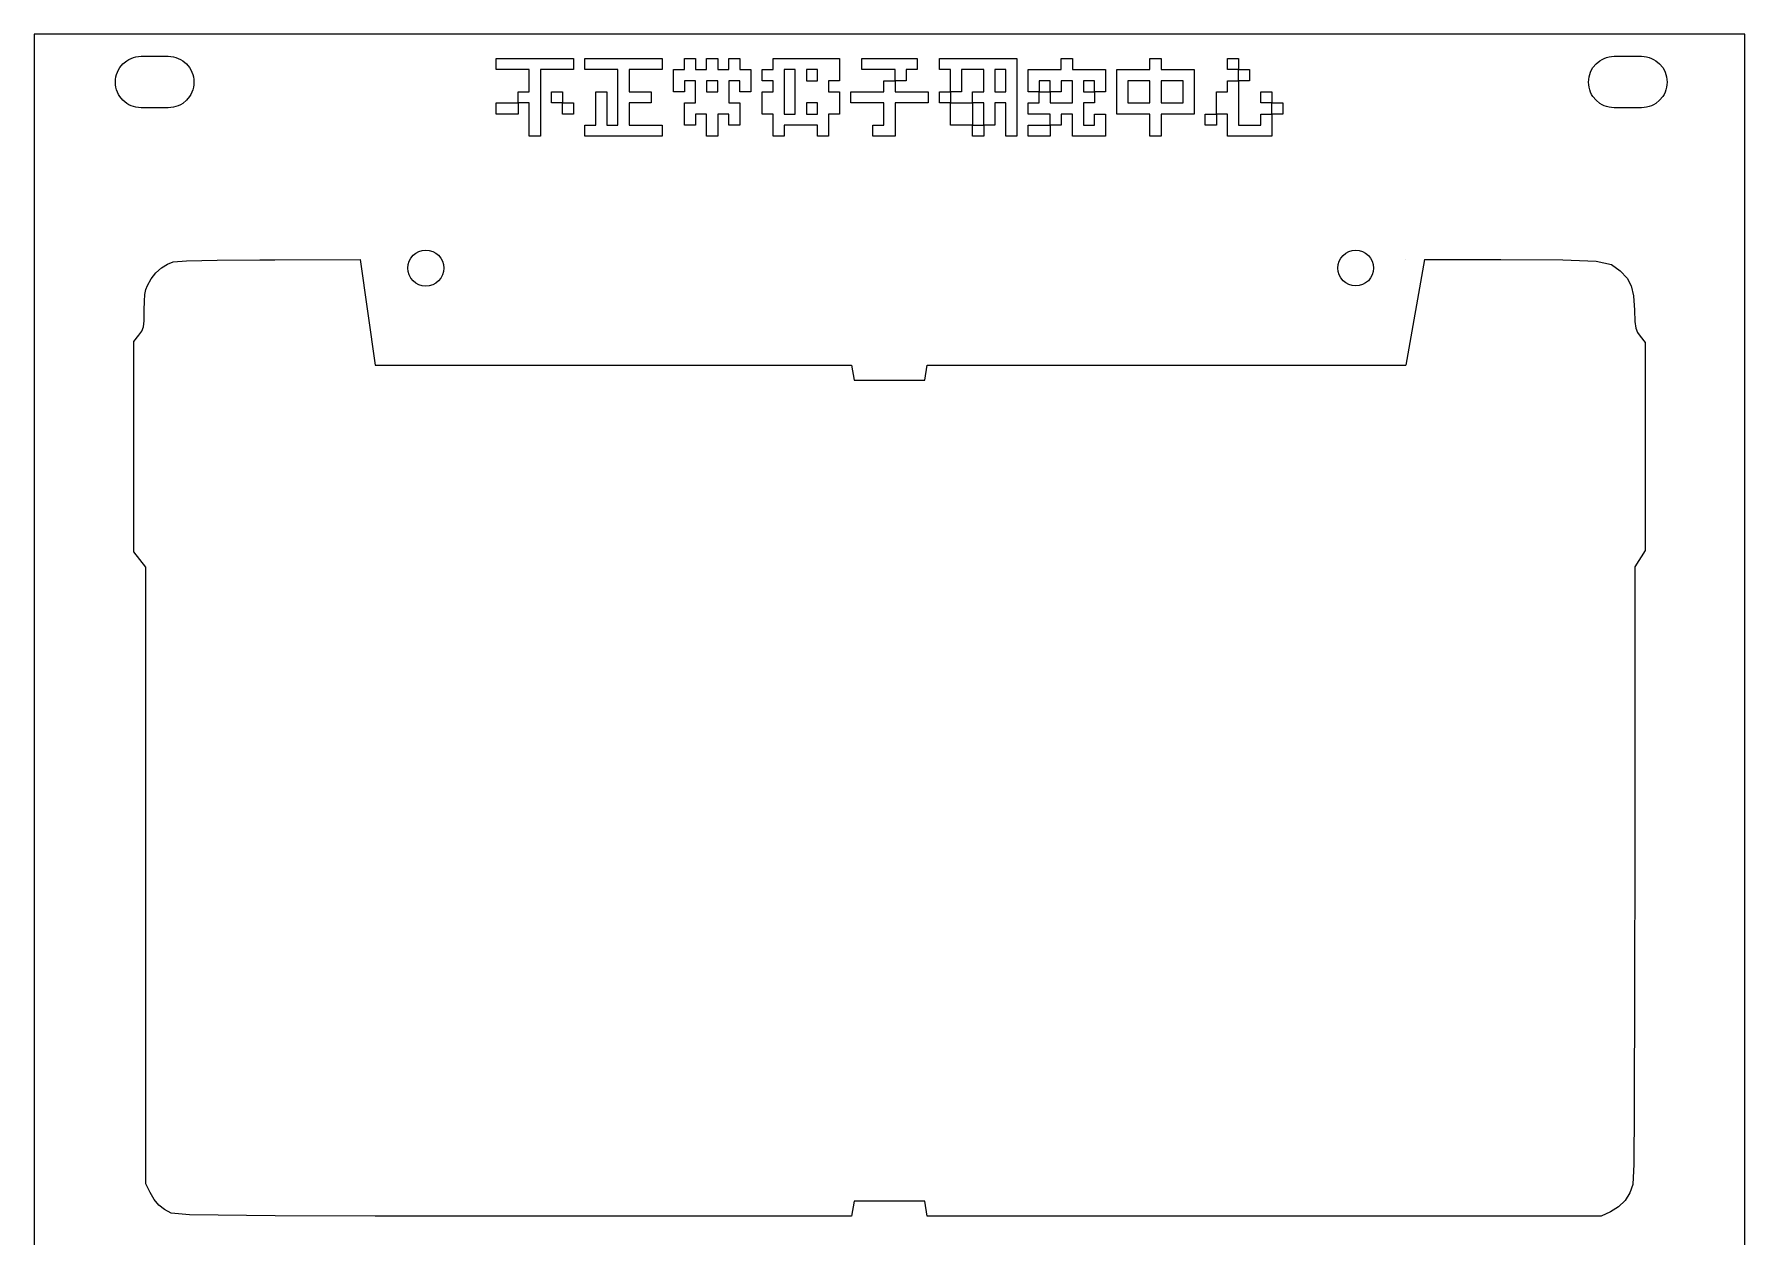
# Model space of a CAD drawing. Extents: x 3 to 110, y 3 to 131.
# Drawn here: x 3 to 110.3, y 55.8 to 131.2 of the extents above; entities that cross this region are included whole.
import ezdxf

# ---------------------------------------------------------------- set-up
doc = ezdxf.new("R2010")
doc.units = 0
doc.layers.add('engravings', color=7, linetype='CONTINUOUS')
doc.layers.add('Layer_1', color=7, linetype='CONTINUOUS')

msp = doc.modelspace()

# ---------------------------------------------------------------- linework, layer by layer
at = {"layer": 'engravings', "color": 1}
for p, q in [((32.012463, 129.0137), (32.012463, 129.708913)), ((32.012463, 129.708913), (36.878987, 129.708913)), ((34.098113, 129.0137), (32.012463, 129.0137)), ((34.098113, 127.623263), (34.098113, 129.0137)), ((36.878987, 129.0137), (34.793337, 129.0137)), ((34.793337, 129.0137), (34.793337, 124.842389)), ((36.878987, 129.708913), (36.878987, 129.0137)), ((37.5742, 129.0137), (37.5742, 129.708913)), ((37.5742, 129.708913), (42.440735, 129.708913)), ((39.659861, 129.0137), (37.5742, 129.0137)), ((39.659861, 125.537613), (39.659861, 129.0137)), ((42.440735, 129.0137), (40.355074, 129.0137)), ((40.355074, 129.0137), (40.355074, 127.623263)), ((42.440735, 129.708913), (42.440735, 129.0137)), ((43.135948, 127.623263), (43.135948, 129.0137)), ((43.135948, 129.0137), (43.831161, 129.0137)), ((43.831161, 129.0137), (43.831161, 129.708913)), ((43.831161, 129.708913), (44.526385, 129.708913)), ((44.526385, 129.708913), (44.526385, 129.0137)), ((44.526385, 129.0137), (45.221598, 129.0137)), ((45.221598, 129.0137), (45.221598, 129.708913)), ((45.221598, 129.708913), (45.916822, 129.708913)), ((45.916822, 129.708913), (45.916822, 129.0137)), ((45.916822, 129.0137), (46.612035, 129.0137)), ((46.612035, 129.0137), (46.612035, 129.708913)), ((46.612035, 129.708913), (47.307259, 129.708913)), ((47.307259, 129.708913), (47.307259, 129.0137)), ((47.307259, 129.0137), (48.002472, 129.0137)), ((48.002472, 129.0137), (48.002472, 127.623263)), ((48.697685, 128.318487), (48.697685, 129.0137)), ((48.697685, 129.0137), (49.392909, 129.0137)), ((49.392909, 129.0137), (49.392909, 129.708913)), ((49.392909, 129.708913), (53.56422, 129.708913)), ((50.783346, 129.0137), (50.088122, 129.0137)), ((50.088122, 129.0137), (50.088122, 126.232826)), ((50.783346, 126.232826), (50.783346, 129.0137)), ((52.173783, 129.0137), (51.478559, 129.0137)), ((51.478559, 129.0137), (51.478559, 128.318487)), ((52.173783, 128.318487), (52.173783, 129.0137)), ((53.56422, 129.708913), (53.56422, 128.318487)), ((54.954657, 129.0137), (54.954657, 129.708913)), ((54.954657, 129.708913), (58.430744, 129.708913)), ((57.040307, 129.0137), (54.954657, 129.0137)), ((57.040307, 128.318487), (57.040307, 129.0137)), ((58.430744, 129.0137), (57.73552, 129.0137)), ((57.73552, 129.0137), (57.73552, 128.318487)), ((58.430744, 129.708913), (58.430744, 129.0137)), ((59.821181, 129.0137), (59.821181, 129.708913)), ((59.821181, 129.708913), (64.687705, 129.708913)), ((60.516394, 129.0137), (59.821181, 129.0137)), ((60.516394, 127.623263), (60.516394, 129.0137)), ((62.602044, 129.0137), (61.211618, 129.0137)), ((61.211618, 129.0137), (61.211618, 127.623263)), ((62.602044, 127.623263), (62.602044, 129.0137)), ((63.992481, 129.0137), (63.297268, 129.0137)), ((63.297268, 129.0137), (63.297268, 127.623263)), ((63.992481, 127.623263), (63.992481, 129.0137)), ((64.687705, 129.708913), (64.687705, 124.842389)), ((65.382918, 127.623263), (65.382918, 129.0137)), ((65.382918, 129.0137), (67.468568, 129.0137)), ((67.468568, 129.0137), (67.468568, 129.708913)), ((67.468568, 129.708913), (68.163792, 129.708913)), ((68.163792, 129.708913), (68.163792, 129.0137)), ((68.163792, 129.0137), (70.249442, 129.0137)), ((70.249442, 129.0137), (70.249442, 127.623263)), ((70.944666, 126.232826), (70.944666, 129.0137)), ((70.944666, 129.0137), (73.030316, 129.0137)), ((73.030316, 129.0137), (73.030316, 129.708913)), ((73.030316, 129.708913), (73.725529, 129.708913)), ((73.725529, 129.708913), (73.725529, 129.0137)), ((73.725529, 129.0137), (75.81119, 129.0137)), ((75.81119, 129.0137), (75.81119, 126.232826)), ((77.89684, 129.0137), (77.89684, 129.708913)), ((77.89684, 129.708913), (78.592064, 129.708913)), ((78.592064, 129.0137), (77.89684, 129.0137)), ((78.592064, 129.708913), (78.592064, 129.0137)), ((78.592064, 128.318487), (78.592064, 129.0137)), ((78.592064, 129.0137), (79.287277, 129.0137)), ((79.287277, 129.0137), (79.287277, 128.318487)), ((44.526385, 128.318487), (43.831161, 128.318487)), ((43.831161, 128.318487), (43.831161, 127.623263)), ((44.526385, 126.92805), (44.526385, 128.318487)), ((45.916822, 128.318487), (45.221598, 128.318487)), ((45.221598, 128.318487), (45.221598, 127.623263)), ((45.916822, 127.623263), (45.916822, 128.318487)), ((47.307259, 128.318487), (46.612035, 128.318487)), ((46.612035, 128.318487), (46.612035, 126.92805)), ((47.307259, 127.623263), (47.307259, 128.318487)), ((49.392909, 128.318487), (48.697685, 128.318487)), ((49.392909, 127.623263), (49.392909, 128.318487)), ((51.478559, 128.318487), (52.173783, 128.318487)), ((53.56422, 128.318487), (52.868996, 128.318487)), ((52.868996, 128.318487), (52.868996, 127.623263)), ((56.345083, 127.623263), (56.345083, 128.318487)), ((56.345083, 128.318487), (57.040307, 128.318487)), ((57.040307, 128.318487), (57.040307, 127.623263)), ((57.73552, 128.318487), (57.040307, 128.318487)), ((66.773355, 128.318487), (66.078142, 128.318487)), ((66.078142, 128.318487), (66.078142, 127.623263)), ((66.773355, 127.623263), (66.773355, 128.318487)), ((68.163792, 128.318487), (67.468568, 128.318487)), ((67.468568, 128.318487), (67.468568, 127.623263)), ((68.163792, 126.92805), (68.163792, 128.318487)), ((69.554229, 128.318487), (68.859005, 128.318487)), ((68.859005, 128.318487), (68.859005, 127.623263)), ((69.554229, 127.623263), (69.554229, 128.318487)), ((73.030316, 128.318487), (71.639879, 128.318487)), ((71.639879, 128.318487), (71.639879, 126.92805)), ((73.030316, 126.92805), (73.030316, 128.318487)), ((75.115966, 128.318487), (73.725529, 128.318487)), ((73.725529, 128.318487), (73.725529, 126.92805)), ((75.115966, 126.92805), (75.115966, 128.318487)), ((77.89684, 127.623263), (77.89684, 128.318487)), ((77.89684, 128.318487), (78.592064, 128.318487)), ((79.287277, 128.318487), (78.592064, 128.318487)), ((78.592064, 128.318487), (78.592064, 125.537613)), ((32.012463, 126.232826), (32.012463, 126.92805)), ((32.012463, 126.92805), (33.4029, 126.92805)), ((33.4029, 126.92805), (33.4029, 127.623263)), ((33.4029, 127.623263), (34.098113, 127.623263)), ((33.4029, 126.92805), (33.4029, 126.232826)), ((34.098113, 126.92805), (33.4029, 126.92805)), ((34.098113, 124.842389), (34.098113, 126.92805)), ((35.48855, 126.92805), (35.48855, 127.623263)), ((35.48855, 127.623263), (36.183774, 127.623263)), ((36.183774, 126.92805), (35.48855, 126.92805)), ((36.183774, 127.623263), (36.183774, 126.92805)), ((36.183774, 126.232826), (36.183774, 126.92805)), ((36.183774, 126.92805), (36.878987, 126.92805)), ((36.878987, 126.92805), (36.878987, 126.232826)), ((38.269424, 125.537613), (38.269424, 127.623263)), ((38.269424, 127.623263), (38.964637, 127.623263)), ((38.964637, 127.623263), (38.964637, 125.537613)), ((40.355074, 127.623263), (41.745511, 127.623263)), ((41.745511, 126.92805), (40.355074, 126.92805)), ((40.355074, 126.92805), (40.355074, 125.537613)), ((41.745511, 127.623263), (41.745511, 126.92805)), ((43.831161, 127.623263), (43.135948, 127.623263)), ((43.831161, 125.537613), (43.831161, 126.92805)), ((43.831161, 126.92805), (44.526385, 126.92805)), ((45.221598, 127.623263), (45.916822, 127.623263)), ((46.612035, 126.92805), (47.307259, 126.92805)), ((48.002472, 127.623263), (47.307259, 127.623263)), ((47.307259, 126.92805), (47.307259, 125.537613)), ((48.697685, 126.232826), (48.697685, 127.623263)), ((48.697685, 127.623263), (49.392909, 127.623263)), ((52.173783, 126.92805), (51.478559, 126.92805)), ((51.478559, 126.92805), (51.478559, 126.232826)), ((52.173783, 126.232826), (52.173783, 126.92805)), ((52.868996, 127.623263), (53.56422, 127.623263)), ((53.56422, 127.623263), (53.56422, 126.232826)), ((54.259433, 126.92805), (54.259433, 127.623263)), ((54.259433, 127.623263), (56.345083, 127.623263)), ((56.345083, 126.92805), (54.259433, 126.92805)), ((56.345083, 125.537613), (56.345083, 126.92805)), ((57.040307, 127.623263), (59.125957, 127.623263)), ((59.125957, 126.92805), (57.040307, 126.92805)), ((57.040307, 126.92805), (57.040307, 124.842389)), ((59.125957, 127.623263), (59.125957, 126.92805)), ((59.821181, 126.92805), (59.821181, 127.623263)), ((59.821181, 127.623263), (60.516394, 127.623263)), ((60.516394, 126.92805), (59.821181, 126.92805)), ((60.516394, 127.623263), (60.516394, 126.92805)), ((61.211618, 127.623263), (60.516394, 127.623263)), ((60.516394, 125.537613), (60.516394, 126.92805)), ((60.516394, 126.92805), (61.906831, 126.92805)), ((61.906831, 126.92805), (61.906831, 127.623263)), ((61.906831, 127.623263), (62.602044, 127.623263)), ((62.602044, 126.92805), (61.906831, 126.92805)), ((61.906831, 126.92805), (61.906831, 125.537613)), ((62.602044, 125.537613), (62.602044, 126.92805)), ((63.297268, 127.623263), (63.992481, 127.623263)), ((63.992481, 126.92805), (63.297268, 126.92805)), ((63.297268, 126.92805), (63.297268, 125.537613)), ((63.992481, 124.842389), (63.992481, 126.92805)), ((66.078142, 127.623263), (65.382918, 127.623263)), ((65.382918, 126.232826), (65.382918, 126.92805)), ((65.382918, 126.92805), (66.078142, 126.92805)), ((66.078142, 126.92805), (66.078142, 127.623263)), ((66.078142, 127.623263), (66.773355, 127.623263)), ((67.468568, 127.623263), (66.773355, 127.623263)), ((66.773355, 127.623263), (66.773355, 126.92805)), ((66.773355, 126.92805), (68.163792, 126.92805)), ((68.859005, 127.623263), (69.554229, 127.623263)), ((69.554229, 126.92805), (68.859005, 126.92805)), ((68.859005, 126.92805), (68.859005, 125.537613)), ((70.249442, 127.623263), (69.554229, 127.623263)), ((69.554229, 127.623263), (69.554229, 126.92805)), ((71.639879, 126.92805), (73.030316, 126.92805)), ((73.725529, 126.92805), (75.115966, 126.92805)), ((77.201627, 126.232826), (77.201627, 127.623263)), ((77.201627, 127.623263), (77.89684, 127.623263)), ((79.98249, 126.92805), (79.98249, 127.623263)), ((79.98249, 127.623263), (80.677714, 127.623263)), ((80.677714, 126.92805), (79.98249, 126.92805)), ((80.677714, 127.623263), (80.677714, 126.92805)), ((80.677714, 126.232826), (80.677714, 126.92805)), ((80.677714, 126.92805), (81.372927, 126.92805)), ((81.372927, 126.92805), (81.372927, 126.232826)), ((33.4029, 126.232826), (32.012463, 126.232826)), ((36.878987, 126.232826), (36.183774, 126.232826)), ((45.221598, 126.232826), (44.526385, 126.232826)), ((44.526385, 126.232826), (44.526385, 125.537613)), ((45.221598, 124.842389), (45.221598, 126.232826)), ((46.612035, 126.232826), (45.916822, 126.232826)), ((45.916822, 126.232826), (45.916822, 124.842389)), ((46.612035, 125.537613), (46.612035, 126.232826)), ((49.392909, 126.232826), (48.697685, 126.232826)), ((49.392909, 124.842389), (49.392909, 126.232826)), ((50.088122, 126.232826), (50.783346, 126.232826)), ((51.478559, 126.232826), (52.173783, 126.232826)), ((53.56422, 126.232826), (52.868996, 126.232826)), ((52.868996, 126.232826), (52.868996, 124.842389)), ((66.773355, 126.232826), (65.382918, 126.232826)), ((66.773355, 125.537613), (66.773355, 126.232826)), ((68.163792, 126.232826), (67.468568, 126.232826)), ((67.468568, 126.232826), (67.468568, 125.537613)), ((68.163792, 124.842389), (68.163792, 126.232826)), ((69.554229, 125.537613), (69.554229, 126.232826)), ((69.554229, 126.232826), (70.249442, 126.232826)), ((70.249442, 126.232826), (70.249442, 124.842389)), ((73.030316, 126.232826), (70.944666, 126.232826)), ((73.030316, 124.842389), (73.030316, 126.232826)), ((75.81119, 126.232826), (73.725529, 126.232826)), ((73.725529, 126.232826), (73.725529, 124.842389)), ((76.506403, 125.537613), (76.506403, 126.232826)), ((76.506403, 126.232826), (77.201627, 126.232826)), ((77.201627, 126.232826), (77.201627, 125.537613)), ((77.89684, 126.232826), (77.201627, 126.232826)), ((77.89684, 124.842389), (77.89684, 126.232826)), ((79.98249, 125.537613), (79.98249, 126.232826)), ((79.98249, 126.232826), (80.677714, 126.232826)), ((80.677714, 126.232826), (80.677714, 124.842389)), ((81.372927, 126.232826), (80.677714, 126.232826)), ((34.793337, 124.842389), (34.098113, 124.842389)), ((37.5742, 125.537613), (38.269424, 125.537613)), ((37.5742, 124.842389), (37.5742, 125.537613)), ((42.440735, 124.842389), (37.5742, 124.842389)), ((38.964637, 125.537613), (39.659861, 125.537613)), ((40.355074, 125.537613), (42.440735, 125.537613)), ((42.440735, 125.537613), (42.440735, 124.842389)), ((44.526385, 125.537613), (43.831161, 125.537613)), ((45.916822, 124.842389), (45.221598, 124.842389)), ((47.307259, 125.537613), (46.612035, 125.537613)), ((50.088122, 124.842389), (49.392909, 124.842389)), ((52.173783, 125.537613), (50.088122, 125.537613)), ((50.088122, 125.537613), (50.088122, 124.842389)), ((52.173783, 124.842389), (52.173783, 125.537613)), ((52.868996, 124.842389), (52.173783, 124.842389)), ((55.64987, 124.842389), (55.64987, 125.537613)), ((55.64987, 125.537613), (56.345083, 125.537613)), ((57.040307, 124.842389), (55.64987, 124.842389)), ((61.906831, 125.537613), (60.516394, 125.537613)), ((61.906831, 125.537613), (62.602044, 125.537613)), ((61.906831, 124.842389), (61.906831, 125.537613)), ((62.602044, 124.842389), (61.906831, 124.842389)), ((63.297268, 125.537613), (62.602044, 125.537613)), ((62.602044, 125.537613), (62.602044, 124.842389)), ((64.687705, 124.842389), (63.992481, 124.842389)), ((65.382918, 125.537613), (66.773355, 125.537613)), ((65.382918, 124.842389), (65.382918, 125.537613)), ((66.773355, 124.842389), (65.382918, 124.842389)), ((66.773355, 125.537613), (66.773355, 124.842389)), ((67.468568, 125.537613), (66.773355, 125.537613)), ((70.249442, 124.842389), (68.163792, 124.842389)), ((68.859005, 125.537613), (69.554229, 125.537613)), ((73.725529, 124.842389), (73.030316, 124.842389)), ((77.201627, 125.537613), (76.506403, 125.537613)), ((80.677714, 124.842389), (77.89684, 124.842389)), ((78.592064, 125.537613), (79.98249, 125.537613))]:
    msp.add_line(p, q, dxfattribs=at)
at = {"layer": 'Layer_1', "color": 7}
for p, q in [((110.34917, 131.23544), (3.03694, 131.23544)), ((3.03694, 131.23544), (3.03694, 2.73543)), ((110.34917, 2.73543), (110.34917, 131.23544)), ((9.58135, 129.84124), (9.7468, 129.84924)), ((9.7468, 129.84924), (9.7468, 129.84924)), ((9.7468, 129.84915), (11.4468, 129.84915)), ((11.4468, 129.84915), (11.61225, 129.84115)), ((101.99653, 129.84124), (102.16198, 129.84924)), ((102.16198, 129.84924), (102.16198, 129.84924)), ((102.16198, 129.84915), (103.86198, 129.84915)), ((103.86198, 129.84915), (104.02743, 129.84115)), ((8.20534, 128.71669), (8.25944, 128.86509)), ((8.25944, 128.86509), (8.32724, 129.00621)), ((8.32724, 129.00621), (8.40794, 129.13925)), ((8.40794, 129.13925), (8.60468, 129.3779)), ((8.60468, 129.3779), (8.84333, 129.57464)), ((8.84333, 129.57464), (8.97637, 129.65534)), ((8.97637, 129.65534), (9.1175, 129.72314)), ((9.1175, 129.72314), (9.2659, 129.77724)), ((9.2659, 129.77724), (9.42078, 129.81684)), ((9.42078, 129.81684), (9.58135, 129.84124)), ((11.61225, 129.84115), (11.77281, 129.81675)), ((11.77281, 129.81675), (11.9277, 129.77715)), ((11.9277, 129.77715), (12.0761, 129.72305)), ((12.0761, 129.72305), (12.21722, 129.65525)), ((12.21722, 129.65525), (12.35026, 129.57465)), ((12.35026, 129.57465), (12.58891, 129.3779)), ((12.58891, 129.3779), (12.78565, 129.13926)), ((12.78565, 129.13926), (12.86635, 129.00621)), ((12.86635, 129.00621), (12.93415, 128.86509)), ((12.93415, 128.86509), (12.98825, 128.71669)), ((100.62052, 128.71669), (100.67462, 128.86509)), ((100.67462, 128.86509), (100.74242, 129.00621)), ((100.74242, 129.00621), (100.82312, 129.13925)), ((100.82312, 129.13925), (101.01986, 129.3779)), ((101.01986, 129.3779), (101.25851, 129.57464)), ((101.25851, 129.57464), (101.39155, 129.65534)), ((101.39155, 129.65534), (101.53268, 129.72314)), ((101.53268, 129.72314), (101.68108, 129.77724)), ((101.68108, 129.77724), (101.83596, 129.81684)), ((101.83596, 129.81684), (101.99653, 129.84124)), ((104.02743, 129.84115), (104.18799, 129.81675)), ((104.18799, 129.81675), (104.34288, 129.77715)), ((104.34288, 129.77715), (104.49128, 129.72305)), ((104.49128, 129.72305), (104.6324, 129.65525)), ((104.6324, 129.65525), (104.76544, 129.57465)), ((104.76544, 129.57465), (105.00409, 129.3779)), ((105.00409, 129.3779), (105.20083, 129.13926)), ((105.20083, 129.13926), (105.28153, 129.00621)), ((105.28153, 129.00621), (105.34933, 128.86509)), ((105.34933, 128.86509), (105.40343, 128.71669)), ((8.13334, 128.23579), (8.14134, 128.40124)), ((8.14134, 128.07034), (8.13334, 128.23579)), ((8.14134, 128.40124), (8.16574, 128.56181)), ((8.16574, 127.90977), (8.14134, 128.07034)), ((8.16574, 128.56181), (8.20534, 128.71669)), ((8.20534, 127.75489), (8.16574, 127.90977)), ((8.25944, 127.60649), (8.20534, 127.75489)), ((12.98825, 127.75489), (12.93415, 127.60649)), ((12.98825, 128.71669), (13.02785, 128.56181)), ((13.02785, 127.90978), (12.98825, 127.75489)), ((13.02785, 128.56181), (13.05225, 128.40124)), ((13.05225, 128.07034), (13.02785, 127.90978)), ((13.05225, 128.40124), (13.06025, 128.23579)), ((13.06025, 128.23579), (13.05225, 128.07034)), ((100.54852, 128.23579), (100.55652, 128.40124)), ((100.55652, 128.07034), (100.54852, 128.23579)), ((100.55652, 128.40124), (100.58092, 128.56181)), ((100.58092, 127.90977), (100.55652, 128.07034)), ((100.58092, 128.56181), (100.62052, 128.71669)), ((100.62052, 127.75489), (100.58092, 127.90977)), ((100.67462, 127.60649), (100.62052, 127.75489)), ((105.40343, 127.75489), (105.34933, 127.60649)), ((105.40343, 128.71669), (105.44303, 128.56181)), ((105.44303, 127.90978), (105.40343, 127.75489)), ((105.44303, 128.56181), (105.46743, 128.40124)), ((105.46743, 128.07034), (105.44303, 127.90978)), ((105.46743, 128.40124), (105.47543, 128.23579)), ((105.47543, 128.23579), (105.46743, 128.07034)), ((8.32724, 127.46537), (8.25944, 127.60649)), ((8.40794, 127.33233), (8.32724, 127.46537)), ((8.60468, 127.09368), (8.40794, 127.33233)), ((8.84333, 126.89694), (8.60468, 127.09368)), ((8.97637, 126.81624), (8.84333, 126.89694)), ((9.1175, 126.74844), (8.97637, 126.81624)), ((9.2659, 126.69434), (9.1175, 126.74844)), ((9.42078, 126.65474), (9.2659, 126.69434)), ((9.58135, 126.63034), (9.42078, 126.65474)), ((9.7468, 126.62234), (9.58135, 126.63034)), ((11.61225, 126.63034), (11.4468, 126.62234)), ((11.77281, 126.65474), (11.61225, 126.63034)), ((11.9277, 126.69434), (11.77281, 126.65474)), ((12.0761, 126.74844), (11.9277, 126.69434)), ((12.21722, 126.81624), (12.0761, 126.74844)), ((12.35026, 126.89694), (12.21722, 126.81624)), ((12.58891, 127.09368), (12.35026, 126.89694)), ((12.78565, 127.33233), (12.58891, 127.09368)), ((12.86635, 127.46537), (12.78565, 127.33233)), ((12.93415, 127.60649), (12.86635, 127.46537)), ((100.74242, 127.46537), (100.67462, 127.60649)), ((100.82312, 127.33233), (100.74242, 127.46537)), ((101.01986, 127.09368), (100.82312, 127.33233)), ((101.25851, 126.89694), (101.01986, 127.09368)), ((101.39155, 126.81624), (101.25851, 126.89694)), ((101.53268, 126.74844), (101.39155, 126.81624)), ((101.68108, 126.69434), (101.53268, 126.74844)), ((101.83596, 126.65474), (101.68108, 126.69434)), ((101.99653, 126.63034), (101.83596, 126.65474)), ((102.16198, 126.62234), (101.99653, 126.63034)), ((104.02743, 126.63034), (103.86198, 126.62234)), ((104.18799, 126.65474), (104.02743, 126.63034)), ((104.34288, 126.69434), (104.18799, 126.65474)), ((104.49128, 126.74844), (104.34288, 126.69434)), ((104.6324, 126.81624), (104.49128, 126.74844)), ((104.76544, 126.89694), (104.6324, 126.81624)), ((105.00409, 127.09368), (104.76544, 126.89694)), ((105.20083, 127.33233), (105.00409, 127.09368)), ((105.28153, 127.46537), (105.20083, 127.33233)), ((105.34933, 127.60649), (105.28153, 127.46537)), ((11.4468, 126.62234), (9.7468, 126.62234)), ((103.86198, 126.62234), (102.16198, 126.62234)), ((11.756556, 116.95451), (12.588406, 117.02681)), ((12.588406, 117.02683), (14.506472, 117.06073)), ((14.506472, 117.06071), (18.130296, 117.08081)), ((17.194853, 117.08085), (23.481483, 117.11015)), ((23.481483, 117.11015), (24.416926, 110.49271)), ((26.492135, 116.79445), (26.556332, 117.00563)), ((26.556332, 117.00563), (26.6603, 117.20033)), ((26.6603, 117.20033), (26.801565, 117.37262)), ((26.801565, 117.37262), (26.973864, 117.5139)), ((26.973864, 117.5139), (27.168564, 117.61785)), ((27.168564, 117.61785), (27.379737, 117.68195)), ((27.379737, 117.68195), (27.601463, 117.70385)), ((27.601463, 117.70385), (27.823188, 117.68195)), ((27.823188, 117.68195), (28.034371, 117.61785)), ((28.034371, 117.61785), (28.229071, 117.5139)), ((28.229071, 117.5139), (28.40137, 117.37262)), ((28.40137, 117.37262), (28.542635, 117.20033)), ((28.542635, 117.20033), (28.646604, 117.00563)), ((28.646604, 117.00563), (28.710801, 116.79445)), ((84.836883, 116.79287), (84.900663, 117.00254)), ((84.900663, 117.00254), (85.003901, 117.19585)), ((85.003901, 117.19585), (85.144153, 117.36691)), ((85.144153, 117.36691), (85.315221, 117.50718)), ((85.315221, 117.50718), (85.508533, 117.61038)), ((85.508533, 117.61038), (85.718202, 117.67408)), ((85.718202, 117.67408), (85.938341, 117.69578)), ((85.938341, 117.69578), (86.15849, 117.67408)), ((86.15849, 117.67408), (86.368159, 117.61038)), ((86.368159, 117.61038), (86.561471, 117.50718)), ((86.561471, 117.50718), (86.732539, 117.36691)), ((86.732539, 117.36691), (86.872802, 117.19585)), ((86.872802, 117.19585), (86.976039, 117.00254)), ((86.976039, 117.00254), (87.039819, 116.79287)), ((89.077021, 117.10374), (89.077021, 117.10374)), ((90.246381, 117.10374), (89.077021, 110.49271)), ((90.246381, 117.10374), (95.044627, 117.10374)), ((95.044627, 117.10374), (98.937568, 117.09274)), ((98.937568, 117.09275), (101.022004, 117.01405)), ((101.022004, 117.01401), (101.990839, 116.80344)), ((10.141855, 115.48783), (10.382579, 115.90622)), ((10.382579, 115.90622), (10.677166, 116.27427)), ((10.677166, 116.27427), (11.017703, 116.5828)), ((11.017703, 116.5828), (11.394473, 116.82175)), ((11.394473, 116.82175), (11.756556, 116.95451)), ((26.470214, 116.57273), (26.492135, 116.79445)), ((26.492135, 116.35101), (26.470214, 116.57273)), ((26.556332, 116.13983), (26.492135, 116.35101)), ((26.6603, 115.94512), (26.556332, 116.13983)), ((26.801565, 115.77283), (26.6603, 115.94512)), ((28.542635, 115.94512), (28.40137, 115.77283)), ((28.646604, 116.13983), (28.542635, 115.94512)), ((28.710801, 116.35101), (28.646604, 116.13983)), ((28.710801, 116.79445), (28.732722, 116.57273)), ((28.732722, 116.57273), (28.710801, 116.35101)), ((28.732722, 116.57273), (28.732722, 116.57273)), ((84.815171, 116.57273), (84.836883, 116.79287)), ((84.836883, 116.35259), (84.815171, 116.57273)), ((84.900663, 116.14292), (84.836883, 116.35259)), ((85.003901, 115.9496), (84.900663, 116.14292)), ((85.144153, 115.77854), (85.003901, 115.9496)), ((86.872802, 115.9496), (86.732539, 115.77854)), ((86.976039, 116.14292), (86.872802, 115.9496)), ((87.039819, 116.35259), (86.976039, 116.14292)), ((87.039819, 116.79287), (87.061531, 116.57273)), ((87.061531, 116.57273), (87.039819, 116.35259)), ((87.061531, 116.57273), (87.061531, 116.57273)), ((101.990839, 116.80344), (102.539846, 116.39512)), ((102.539846, 116.39512), (102.965531, 115.93644)), ((102.965531, 115.93644), (103.225869, 115.45213)), ((9.951006, 114.49448), (9.985245, 114.91562)), ((9.985287, 114.91562), (10.046979, 115.2324)), ((10.046926, 115.2324), (10.141813, 115.48783)), ((26.973864, 115.63156), (26.801565, 115.77283)), ((27.168564, 115.52761), (26.973864, 115.63156)), ((27.379737, 115.46341), (27.168564, 115.52761)), ((27.601463, 115.44151), (27.379737, 115.46341)), ((27.823188, 115.46341), (27.601463, 115.44151)), ((28.034371, 115.52761), (27.823188, 115.46341)), ((28.229071, 115.63156), (28.034371, 115.52761)), ((28.40137, 115.77283), (28.229071, 115.63156)), ((85.315221, 115.63828), (85.144153, 115.77854)), ((85.508533, 115.53507), (85.315221, 115.63828)), ((85.718202, 115.47137), (85.508533, 115.53507)), ((85.938341, 115.44967), (85.718202, 115.47137)), ((86.15849, 115.47137), (85.938341, 115.44967)), ((86.368159, 115.53507), (86.15849, 115.47137)), ((86.561471, 115.63828), (86.368159, 115.53507)), ((86.732539, 115.77854), (86.561471, 115.63828)), ((103.225869, 115.45213), (103.366779, 114.82132)), ((9.928501, 113.2686), (9.937896, 113.9232)), ((9.938303, 113.9232), (9.951038, 114.49448)), ((103.366779, 114.82132), (103.427427, 113.92411)), ((103.427458, 113.92411), (103.458774, 113.21641)), ((9.792476, 112.62132), (9.888406, 112.87858)), ((9.888396, 112.87858), (9.92848, 113.2686)), ((103.458774, 113.21641), (103.50961, 112.79618)), ((103.509652, 112.79618), (103.608505, 112.53251)), ((9.285568, 111.95756), (9.609477, 112.3668)), ((9.285568, 98.7804), (9.285568, 111.95756)), ((9.609477, 112.3668), (9.792476, 112.62132)), ((103.608494, 112.53251), (103.784656, 112.29264)), ((103.784656, 112.29264), (104.099755, 111.91178)), ((104.099755, 111.91178), (104.099755, 98.85821)), ((24.416936, 110.49271), (54.306336, 110.49271)), ((54.306336, 110.49271), (54.484867, 109.53922)), ((54.484867, 109.53922), (58.900727, 109.53922)), ((58.900727, 109.53922), (59.064655, 110.49271)), ((59.064655, 110.49271), (89.077031, 110.49271)), ((10.047897, 97.82452), (9.285568, 98.7804)), ((104.099755, 98.85821), (103.446049, 97.84102)), ((10.04986, 59.1445), (10.046728, 97.82452)), ((103.446049, 97.84102), (103.446049, 79.79049)), ((103.446049, 79.79049), (103.438742, 71.60115)), ((103.439191, 71.60115), (103.417688, 63.72302)), ((103.417677, 63.7779), (103.380516, 60.37403)), ((103.380474, 60.37403), (103.327655, 59.09322)), ((10.317014, 58.59606), (10.04986, 59.1445)), ((103.327645, 59.09322), (103.142684, 58.57319)), ((10.565577, 58.16397), (10.317014, 58.59606)), ((10.85721, 57.81419), (10.565577, 58.16397)), ((54.484867, 58.06355), (54.306336, 57.11006)), ((58.900717, 58.06355), (54.484867, 58.06355)), ((59.064655, 57.11006), (58.900717, 58.06355)), ((102.839318, 58.10622), (102.430262, 57.70891)), ((103.142684, 58.57319), (102.839318, 58.10622)), ((11.206589, 57.53312), (10.85721, 57.81419)), ((11.626418, 57.307), (11.206589, 57.53312)), ((12.780193, 57.199), (11.626418, 57.307)), ((18.145953, 57.14126), (12.780193, 57.19896)), ((24.416936, 57.11006), (18.145953, 57.14126)), ((54.306336, 57.11006), (24.416936, 57.11006)), ((89.077031, 57.11006), (59.064655, 57.11006)), ((92.51462, 57.11306), (89.077031, 57.11006)), ((101.338105, 57.11106), (92.51462, 57.11306)), ((101.9292, 57.39766), (101.338105, 57.11106)), ((102.430262, 57.70891), (101.9292, 57.39766))]:
    msp.add_line(p, q, dxfattribs=at)

doc.saveas('drawing.dxf')
